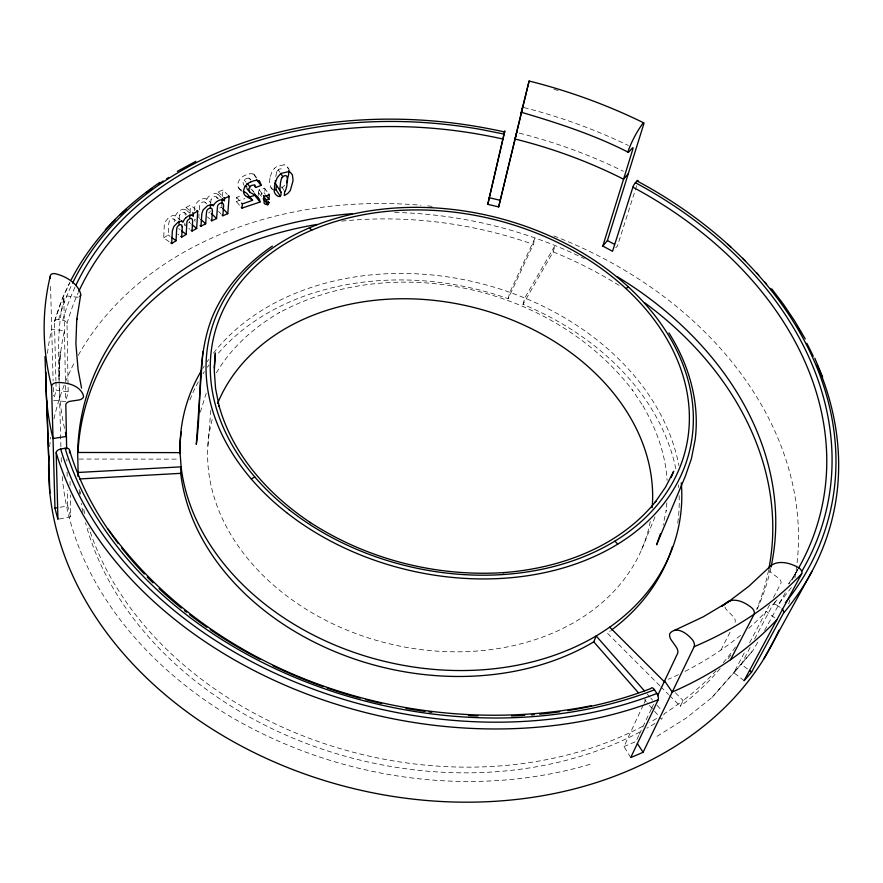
<?xml version="1.0" encoding="UTF-8"?>
<svg xmlns="http://www.w3.org/2000/svg" width="883" height="883" viewBox="0 0 883 883"><rect width="100%" height="100%" fill="white"/><g stroke="black" fill="none" stroke-linecap="round" stroke-linejoin="round"><path stroke-width="0.66" stroke-dasharray="4.42 3.31" d="M169.205 241.787L163.708 237.88L164.271 225.474L165.342 221.622L168.609 217.56L172.77 215.419L175.198 215.905L180.132 219.657M258.697 193.421C256.114 188.83 268.708 185.264 264.017 192.626L261.401 193.377L261.556 194.779M163.708 237.88L168.223 234.944L168.719 224.139A19.349 9.801 -53.9 0 1 168.863 222.958C168.598 219.944 174.415 216.313 174.47 220.982A30.121 15.795 -51.9 0 1 174.503 221.721M179.139 219.679L179.216 218.355A40.463 21.093 -52.4 0 1 179.304 217.306L179.635 215.507M185.651 225.805L184.735 225.055L184.845 223.09M190.077 213.267L185.927 209.878L186.059 207.494L190.507 205.088L195.474 209.271M190.849 223.576L189.503 222.45L189.569 221.368M190.066 212.726L190.507 205.088M199.304 209.768L199.514 206.854A19.095 10.662 -48.3 0 1 199.668 205.695C199.569 202.472 205.794 199.679 205.684 204.282M194.514 210.739C193.079 202.152 205.496 192.77 210.86 203.278M199.028 214.194L198.818 217.626L199.668 218.399M210.099 211.777L210.165 210.794M210.695 203.189L210.772 202.13A39.978 22.826 -46.7 0 1 210.882 201.092L211.258 199.315M221.203 197.505L218.024 194.315L218.2 191.931L222.935 189.966L227.207 194.381M221.997 207.648L221.776 205.11M222.439 196.49L222.935 189.966M210.827 410.187L207.803 446.953M666.853 502.78L666.19 511.036L666.279 510.054L663.1 525.153M239.492 205.231L236.28 201.556L236.633 197.351A387.162 295.86 13.4 0 1 242.439 195.298M275.794 176.611L275.904 175.849M200.342 412.129L206.39 392.648M78.278 297.03A4.404 2.947 12.9 0 1 76.457 297.096L68.146 296.114A4.393 2.925 13 0 0 63.863 298.575C57.483 325.628 58.168 353.63 59.084 381.213M270.375 176.479L271.964 171.821L274.481 168.355M508.166 298.708L509.833 292.317L534.999 237.969L533.299 244.359L508.166 298.708A252.582 194.735 13.4 0 0 217.196 354.513M523.001 304.392L524.734 298.024L554.988 245.518L553.188 251.887L523.001 304.392A252.582 194.735 13.4 0 1 676.411 471.754M636.643 185.761L617.449 245.927L615.815 247.715M54.702 320.86L62.516 298.156L69.614 283.134M641.61 549.612L655.098 516.687M630.727 757.537L623.972 746.532L643.497 704.535M644.071 703.298L646.941 697.129M638.795 735.451L635.948 741.466A371.522 285.628 13.4 0 1 623.972 746.532M639.369 734.237L642.261 728.133M642.835 726.908L651.246 709.137M651.698 708.188L653.508 704.369M175.32 215.982L176.357 214.127A6.7 3.576 -52.2 0 1 177.947 212.196L179.834 210.651A10.199 5.607 -52.7 0 1 181.081 209.922M669.59 695.517L680.296 706.257L683.133 700.528A352.935 272.472 13.4 0 0 715.992 670.837M721.014 649.987L730.164 631.93M744.071 680.672L733.828 672.736L745.086 651.367M749.601 642.802L769.788 604.502M773.431 597.57L780.859 583.486A4.636 2.87 42.4 0 0 778.519 578.144L771.444 572.879A4.647 2.881 42.6 0 1 769.479 570.672M750.131 647.515L741.201 664.369A371.522 285.628 13.4 0 1 733.828 672.736M754.59 639.082L772.437 605.363L777.515 598.928M797.989 569.193L791.102 581.996M785.285 592.736L764.446 630.76M206.666 199.359L207.792 197.604A6.611 3.852 -46.5 0 1 209.514 195.827L211.545 194.47M794.656 574.811L797.835 569.094M747.471 668.939L741.201 664.369L752.89 650.594L759.005 640.098M216.379 372.858C231.401 347.328 254.216 327.163 279.679 312.416L279.061 312.77C394.822 250.518 553.211 286.489 632.769 390.507L632.394 389.933L643.42 406.555L643.012 405.937C656.179 428.63 665.561 454.005 667.062 480.352M788.718 583.707L797.603 570.396M277.527 170.75L278.255 169.889A3.068 2.053 -33.7 0 1 281.247 168.863A3.046 2.031 -33.4 0 1 282.35 169.459L282.615 169.922M791.345 587.548L777.426 605.495A4.525 2.759 39.8 0 0 772.437 605.363A388.52 288.631 13.4 0 0 777.636 599.071M657.029 736.312L686.135 718.111L711.941 697.526L752.89 650.594M248.851 178.223A4.558 2.881 -39.6 0 0 244.194 180.044L243.013 182.936L243.973 185.275M711.941 697.526L737.581 668.586M284.79 185.32L281.567 187.924M184.735 225.055L185.331 224.735M188.609 222.935L189.503 222.45M194.249 219.944L195.463 219.315M208.509 212.98L209.757 212.406M219.701 208.046L221.611 207.251M589.976 764.358C472.107 798.927 341.533 779.788 235.297 719.424C146.71 668.288 70.53 580.606 62.108 475.22M59.205 519.038L70.64 516.754L70.276 495.032M60.077 507.261L67.726 505.959L67.428 490.264M79.095 459.061L178.3 459.127M283.973 164.812L276.942 166.49A8.157 5.453 -34.5 0 0 274.492 168.366M53.631 400.242L65.795 401.61M55.938 381.953L56.148 390.143L68.168 391.82A371.522 285.628 13.4 0 0 66.037 400.507M68.168 391.82L67.009 323.653A4.272 2.792 15.2 0 0 62.77 320.198L58.565 319.602A4.283 2.781 15.3 0 0 54.437 321.865L55.905 380.584M523.939 107.571C559.888 116.688 594.943 129.382 628.343 145.507M252.991 174.061L253.785 174.393A7.395 4.713 -39.1 0 1 254.447 174.878L255.728 177.847M272.56 189.205L270.441 186.854L269.712 182.218M185.927 209.878L183.653 209.227A8.664 4.735 -52.5 0 0 181.081 209.911M240.662 189.9C234.448 186.015 239.359 177.439 244.723 175.507A14.724 9.558 -41 0 1 249.425 173.984M218.024 194.315L215.618 193.421A8.543 5.088 -46.7 0 0 212.88 193.863A10.066 6.026 -46.9 0 0 211.545 194.47M777.426 605.495L780.197 607.449M168.223 234.944L170.176 236.379M774.844 617.901L766.168 611.356A389.226 288.741 13.4 0 1 748.552 628.486M173.907 219.039L175.849 220.507M177.869 234.216L178.83 234.955M178.697 228.52L180.099 229.635M252.141 190.165L252.825 190.75A15.033 9.492 -38.6 0 1 253.807 191.964M186.059 207.494L191.136 211.633M188.841 228.432L189.757 229.183M248.929 178.101A3.455 2.185 -39.5 0 1 249.58 178.377L250.342 179.9M184.657 212.704L186.666 214.448M194.381 220.485L195.264 221.247M205.121 202.284L206.81 203.841M207.582 216.909L209.668 218.863M675.407 692.813L683.133 700.528L673.972 707.217A352.935 272.472 13.4 0 1 664.402 713.619L661.632 719.325L647.162 702.791M218.2 191.931L222.582 196.313M659.855 685.76L607.294 633.089A252.582 194.735 13.4 0 0 610.484 630.793M660.826 686.742L668.619 694.546M218.498 211.379L220.871 213.774M216.633 197.019L218.388 198.863M647.118 693.939L649.844 697.051M650.76 698.089L652.581 700.153M657.129 705.34L660.771 709.479M236.633 197.351L240.573 201.843M644.447 699.7L646.257 701.764M238.498 187.77L241.843 191.622M244.205 180.044L245.949 182.108M249.58 178.377L250.783 179.845M254.238 174.702L256.898 178.035M252.825 190.75L254.138 192.417M270.938 187.792L272.361 189.624M259.061 189.668L262.549 194.271M258.741 192.902L261.589 196.666M261.401 193.377L262.019 194.216M264.47 188.112L267.229 191.898M264.017 192.626L265.231 194.304M278.255 169.889L279.79 172.163M281.754 186.843L283.984 190.253M289.878 170.629L286.18 165.562A8.079 5.464 -33.9 0 0 283.984 164.801M287.715 167.207L288.366 168.819M217.174 198.576L216.964 197.527A4.371 2.561 -44.9 0 0 214.271 196.71L213.995 196.788A3.267 1.943 -46.2 0 0 211.037 199.304M60.916 446.798L59.15 383.597M61.225 457.615L61.38 463.023M50.563 286.357L53.112 380.926M53.289 387.416L53.51 395.992M63.863 298.575L65.386 380.143M65.497 385.562L65.772 400.54M66.843 458.906L66.887 461.114M67.086 472.052L67.174 476.379M70.044 481.456L70.121 485.529M58.642 319.613A397.549 295.054 13.4 0 1 71.976 284.326M62.781 320.198A393.487 291.975 13.4 0 1 74.989 287.207M768.552 570.275A351.346 272.141 13.4 0 1 756.599 609.358M730.837 655.043A351.346 272.141 13.4 0 1 726.808 660.396M720.153 668.608A351.346 272.141 13.4 0 1 680.296 706.257M654.954 723.486A351.346 272.141 13.4 0 1 646.941 728.166M639.888 732.018A351.346 272.141 13.4 0 1 85.519 522.703M83.002 512.372A351.346 272.141 13.4 0 1 81.214 503.343M79.724 493.95A351.346 272.141 13.4 0 1 79.051 488.509M341.776 221.114A351.346 272.141 13.4 0 1 533.299 244.359M553.188 251.887A351.346 272.141 13.4 0 1 620.76 286.456M189.911 399.878A252.582 194.735 13.4 0 1 198.94 380.728M202.991 373.873A252.582 194.735 13.4 0 1 204.426 371.633M207.395 367.218A252.582 194.735 13.4 0 1 208.94 365.043M678.354 484.933A252.582 194.735 13.4 0 1 678.619 487.582M679.126 495.518A252.582 194.735 13.4 0 1 677.294 525.893M650.285 521.4A224.999 173.377 13.4 0 1 389.491 643.828A224.999 173.377 13.4 0 1 213.024 416.5M789.866 599.844A379.006 294.182 13.4 0 1 788.74 603.696M49.636 446.677A379.006 294.182 13.4 0 1 50.717 437.295M53.984 418.862A379.006 294.182 13.4 0 1 75.176 361.015M78.289 355.286A379.006 294.182 13.4 0 1 420.937 205.242M427.725 205.871A379.006 294.182 13.4 0 1 433.167 206.456M553.851 235.938A379.006 294.182 13.4 0 1 794.91 577.879M202.77 368.421A253.708 194.955 13.4 0 1 204.183 366.169M207.13 361.721A253.708 194.955 13.4 0 1 208.664 359.536M213.465 353.112A253.708 194.955 13.4 0 1 477.151 282.604A253.708 194.955 13.4 0 1 678.928 465.639M770.727 568.387A352.935 272.472 13.4 0 1 757.018 609.568M735.451 647.007A352.935 272.472 13.4 0 1 722.25 663.85M656.566 718.475A352.935 272.472 13.4 0 1 649.656 722.482M642.581 726.334A352.935 272.472 13.4 0 1 88.907 527.891M84.801 513.641A352.935 272.472 13.4 0 1 83.245 507.162M80.706 494.248A352.935 272.472 13.4 0 1 80.265 491.522M394.712 212.472A352.935 272.472 13.4 0 1 584.425 258.708M47.439 353.343A401.964 298.41 13.4 0 1 51.722 329.193L64.47 330.672A389.226 288.741 13.4 0 0 65.11 431.025M519.381 133.145A401.964 298.41 13.4 0 1 623.409 171.291M70.64 516.754A371.522 285.628 13.4 0 1 67.726 505.959M54.415 396.864A383.652 295.154 13.4 0 1 56.148 390.143M54.437 321.865A401.224 298.299 13.4 0 1 70.022 282.063M236.28 201.556A386.07 295.639 13.4 0 1 244.878 198.543M185.242 215.198A30.762 16.7 -49.9 0 0 185.242 214.679L184.977 213.189A4.426 2.384 -50.7 0 0 182.439 212.615L182.174 212.726A3.311 1.81 -52 0 0 179.426 215.518M250.706 188.83A50.64 32.461 -44 0 1 252.262 190.033M241.765 190.298A41.258 25.143 -36.8 0 1 240.794 189.768M249.459 173.841A11.015 7.196 -41.3 0 1 253.046 173.984M276.048 175.562A17.837 11.766 -34.3 0 1 277.251 170.75M269.657 182.24A43.587 28.124 -36.2 0 1 270.275 176.49M258.719 195.43A12.152 7.726 -36.7 0 1 258.763 193.41M797.79 569.524A388.52 288.631 13.4 0 1 788.751 583.983M67.009 323.653A388.52 288.631 13.4 0 1 78.256 292.615M740.495 635.352A389.226 288.741 13.4 0 1 684.557 671.588M678.431 674.623A389.226 288.741 13.4 0 1 668.42 679.259M553.862 89.238A415.65 300.22 13.4 0 1 559.094 90.817M724.932 606.93A4.735 2.671 55.1 0 0 726.908 610.186L733.111 616.433A4.735 2.66 54.8 0 1 735.053 622.294M59.536 364.701L59.018 378.056L60.176 351.82L59.536 364.701"/><path stroke-width="1.32" d="M274.503 188.995C272.207 193.995 282.163 201.291 280.993 192.306L275.452 183.476A31.501 20.552 -34.9 0 1 275.408 180.64M258.896 180.938A7.406 4.702 -39.2 0 1 259.757 181.556L260.949 184.238A18.477 11.744 -37.5 0 1 261.015 185.397L255.783 187.494L254.723 184.845L251.059 185.585L248.697 188.951L249.878 192.152A26.247 16.214 -38.9 0 0 250.64 192.737L254.768 195.022M352.008 213.708A352.935 272.472 13.4 0 0 77.649 452.471L78.123 472.471A352.935 272.472 13.4 0 0 78.444 476.533M176.468 232.472L176.622 229.9A19.989 10.011 -53.9 0 1 176.755 228.73C176.479 225.75 182.196 222.174 182.174 226.832M170.706 242.858L171.699 243.565L172.351 230.949L173.785 226.578L177.803 222.395L180.573 221.258L183.035 221.854L184.304 219.613A6.479 3.422 -52.2 0 1 185.905 217.792M176.468 232.704L176.059 240.695L171.699 243.565M178.918 224.083L179.072 221.114M180.75 236.412L181.699 237.141L182.163 228.576A31.093 16.148 -51.9 0 0 182.196 226.81M181.699 237.141L186.192 234.436L186.766 224.282A41.788 21.545 -52.4 0 1 186.854 223.233C186.004 219.966 192.56 215.717 192.593 220.695A31.744 17.064 -49.9 0 1 192.571 222.229L192.053 231.059L196.666 228.498L197.737 211.169L196.832 210.408M189.757 218.145L189.944 214.9M185.905 217.77L187.395 216.589A9.603 5.21 -52.6 0 1 188.62 215.882A8.234 4.448 -52.4 0 1 191.114 215.198L193.3 215.905L193.443 213.509L192.516 212.759M638.111 692.471L593.784 641.853A252.582 194.735 13.4 0 1 336.853 652.427A252.582 194.735 13.4 0 1 180.706 473.343L181.103 466.853L180.066 452.626A253.708 194.955 13.4 0 1 201.39 370.694M212.406 210.529C212.593 205.949 206.456 208.686 206.589 211.876A19.735 10.916 -48.3 0 0 206.423 213.035L205.684 223.796L200.971 226.214L201.832 213.642L203.123 209.889L207.56 205.75L210.772 204.779L213.388 205.629L214.779 203.509A6.391 3.709 -46.5 0 1 216.512 201.843L218.112 200.794A9.481 5.618 -46.8 0 1 219.426 200.209A8.124 4.801 -46.7 0 1 222.086 199.779L224.392 200.695L224.569 198.322L223.774 197.516M263.576 196.313L266.379 200.088L266.787 201.942L268.995 202.615L267.781 204.757L265.297 204.227L264.05 202.991L264.138 196.368L263.498 195.529M202.858 351.633L196.313 444.359C202.207 401.986 196.059 357.041 212.483 316.611L212.858 315.617C225.187 287.096 246.754 263.388 272.361 246.114M210.375 207.836L210.618 204.381M223.565 205.43C223.73 200.518 216.71 203.863 217.45 207.395A41.302 23.377 -46.7 0 0 217.339 208.443L216.589 218.565L211.754 220.816L212.362 212.273A30.662 17.483 -46.1 0 0 212.417 210.518M221.854 204.039L222.273 198.653M228.377 195.596L229.161 196.401L227.781 213.664L222.847 215.761L223.52 206.964A31.313 18.377 -44 0 0 223.576 205.419M214.183 367.957L215.364 352.979L214.282 370.573L215.562 388.564L219.26 406.787L219.028 405.772C232.726 454.944 268.719 494.888 310.54 522.67L310.099 522.394C367.03 559.292 435.948 576.941 503.608 572.603L503.144 572.637C560.175 568.431 619.071 546.919 655.859 501.323L655.175 502.14L665.583 487.085L673.718 471.224L671.135 477.537M257.428 196.821L258.09 197.417A15.342 9.625 -38.6 0 1 259.944 202.03L242.008 208.101L242.372 203.896L241.655 203.068M266.379 200.088L268.918 199.359L269.381 194.856L268.763 194.006M280.54 196.512L275.982 189.713L276.434 185.507M284.723 191.39L284.26 195.584L287.759 193.465L290.297 190.551L292.924 181.247A43.83 29.503 -30.3 0 0 292.979 179.392L292.405 174.834L290.22 172.196A7.781 5.232 -33.9 0 0 288.476 171.655L281.567 173.322A7.859 5.232 -34.5 0 0 279.635 174.757L277.008 178.101L275.176 183.234M521.18 112.914L529.105 81.015C568.641 90.916 607.173 104.911 643.762 122.869M529.105 81.048L525.186 97.329M286.622 187.097L287.394 181.103A38.951 25.982 -31.6 0 0 287.483 178.962L286.754 176.203A2.925 1.943 -33.5 0 0 285.772 175.684A2.925 1.943 -33.7 0 0 282.858 176.699L282.152 177.56M197.56 426.059L198.322 422.262M80.618 295.386L76.722 319.801L76.799 318.52L75.883 343.73L78.079 369.58L81.556 388.101M487.769 204.348L504.756 131.17L487.769 204.348A371.522 285.628 13.4 0 1 498.663 206.92L524.932 98.377M498.663 206.92L522.35 108.609C523.266 104.801 521.489 111.677 521.356 112.284C555.904 122.428 594.656 134.933 628.111 152.196M516.71 132.483L515.021 139.017A389.226 288.741 13.4 0 1 623.553 179.194L628.277 173.719M602.802 246.092L632.846 149.216A3.709 0.773 -63 0 0 632.107 148.267L629.027 151.777A3.731 0.784 -63.1 0 1 628.442 150.331A25.872 5.375 -63.1 0 1 642.669 123.708A3.742 0.784 -63.2 0 1 643.652 124.404L607.416 240.573L602.802 246.092A371.522 285.628 13.4 0 1 612.548 251.302L632.89 187.174A3.62 0.817 -61.4 0 1 635.407 182.715L637.085 180.938A3.62 0.806 -61.4 0 1 638.023 181.379M660.429 533.796L656.577 544.833L685.374 476.125L691.4 458.741L695.131 439.855C699.943 402.714 689.093 365.01 669.347 333.619L668.939 332.913M593.784 641.853L596.157 635.937L644.391 690.837M657.614 695.683L677.636 653.354A4.823 2.318 66.3 0 0 676.235 647.051L671.223 639.954A4.823 2.329 66.5 0 1 670.054 633.288A34.117 16.468 65.9 0 1 692.316 639.645A4.923 2.406 66.1 0 1 694.204 646.654L643.111 752.25A383.652 295.154 13.4 0 1 630.727 757.537L658.177 699.789A4.768 2.141 68 0 0 656.908 693.574L654.502 689.8A393.454 291.953 13.4 0 1 65.11 448.244M286.556 182.737L288.664 174.381A43.907 29.757 -30.1 0 0 288.719 173.013L288.686 170.629M730.517 659.744L754.148 614.182A4.823 2.748 54.5 0 0 751.61 607.703A33.466 18.819 54.4 0 0 725.219 603.939L721.521 606.367L730.064 600.804L703.232 616.831L674.182 630.495M728.85 601.455L748.95 586.18L769.38 567.129A32.726 20.254 41.9 0 1 798.729 567.791A4.724 2.958 41.9 0 1 801.731 573.663L744.071 680.672A383.652 295.154 13.4 0 0 751.643 671.985L783.464 613.199A401.224 298.299 13.4 0 0 817.228 365.032M763.828 658.895L812.095 571.135M105.298 229.779C121.401 211.799 139.856 196.037 159.757 182.417M681.279 482.813A253.708 194.955 13.4 0 1 609.723 627.173L603.067 631.654A253.708 194.955 13.4 0 1 342.416 648.111A253.708 194.955 13.4 0 1 181.103 466.853L78.123 472.471L78.168 476.401M193.443 213.509L197.737 211.169M177.373 171.346L195.849 161.302M250.342 182.119C245.055 184.117 240.353 192.527 246.324 196.479M251.213 478.884L254.845 477.03M625.837 288.476L628.553 287.096M224.569 198.322L229.161 196.401M242.372 203.896L252.538 200.342L247.108 193.719A12.66 7.903 -39.2 0 0 245.43 192.483L243.311 191.324M264.138 196.368L269.381 194.856M591.444 705.683C415.341 741.08 214.966 677.25 108.046 528.972M118.311 543.641A388.52 288.631 13.4 0 1 69.525 450.22A4.547 2.737 -16.1 0 0 65.033 448.255L60.574 449.083A4.558 2.737 -15.9 0 0 56.192 452.714L57.936 519.303A383.652 295.154 13.4 0 1 54.978 508.122L57.527 507.692M275.982 189.713L274.127 189.679M79.558 478.95L180.706 473.343M77.649 452.471L180.066 452.626M504.149 134.128L480.915 129.459A393.487 291.975 13.4 0 0 76.137 284.767M246.887 187.075L246.247 186.732M247.704 197.317L250.96 199.039A12.594 7.804 -39.2 0 1 252.56 200.32M245.617 186.379L245.032 186.037M749.557 670.462L751.643 671.985M171.644 237.461L176.059 240.695M280.993 192.306L280.066 190.287A30.927 20.044 -34.9 0 1 280.01 187.682L280.54 182.649A37.903 24.569 -35.1 0 1 280.904 180.717A12.152 7.98 -34.1 0 1 282.041 177.549M181.589 220.75L183.035 221.854M181.501 230.739L186.192 234.436M191.92 214.768L193.3 215.905M191.136 230.308L192.053 231.059M192.185 224.712L196.666 228.498M200.088 225.452L200.971 226.214M200.96 219.547L205.684 223.796M212.119 204.459L213.388 205.629M210.927 220.033L211.754 220.816M211.291 213.443L216.589 218.565M609.723 627.173L664.778 682.195M222.792 199.094L224.392 200.695M222.063 214.966L222.847 215.761M309.436 227.847L311.71 230.176M614.877 541.124L617.791 544.116M222.77 208.454L227.781 213.664M241.291 207.273L242.008 208.101M246.997 183.344L249.801 186.644M246.876 188.664L249.668 191.975M254.768 186.236L255.783 187.494M256.445 179.536L261.037 185.397M254.536 193.686A15.033 9.492 -38.6 0 1 254.779 195.353L259.988 202.008M771.731 288.884L782.978 303.631L794.722 321.015L805.23 338.929M263.178 198.763L263.807 199.602M266.158 195.573L268.918 199.359M263.487 198.863L267.781 204.757M268.377 201.766L268.995 202.615M664.59 680.936L672.25 692.018A401.964 298.41 13.4 0 0 777.018 619.535M280.562 173.3L282.869 176.71M637.383 743.629L643.111 752.25M814.799 358.167L822.636 377.03M48.775 459.866L45 356.566M46.722 400.937L49.878 492.957M79.9 296.324A4.404 2.947 12.9 0 0 80.706 294.116A30.927 20.574 13.6 0 0 55.353 273.73A4.47 3.002 13.8 0 0 50.287 276.136L50.353 278.421M50.287 276.136A415.65 300.22 13.4 0 0 51.567 386.346L54.978 508.122M66.655 448.873L65.828 404.878A4.625 2.892 -13.6 0 1 70.331 401.257L79.04 399.955A4.625 2.903 -13.8 0 0 83.477 395.849A32.605 20.397 -13 0 0 56.898 382.571A4.702 2.98 -13 0 0 51.567 386.346M69.525 450.22L69.569 452.935M656.853 693.475A397.571 295.088 13.4 0 1 60.662 449.072M654.502 689.8A4.757 2.13 68.1 0 0 650.959 688.475A388.52 288.631 13.4 0 1 567.736 710.616M637.051 180.971A397.549 295.054 13.4 0 1 785.384 602.769M635.396 182.726A393.498 291.986 13.4 0 1 802.084 570.86M72.538 283.156A397.549 295.054 13.4 0 1 504.601 131.986M77.969 452.438A351.346 272.141 13.4 0 1 317.008 224.459M644.678 302.77A351.346 272.141 13.4 0 1 769.082 567.581M672.405 546.654A252.582 194.735 13.4 0 1 611.533 630.009M179.624 453.63A252.582 194.735 13.4 0 1 181.324 431.997M217.56 403.531A224.999 173.377 13.4 0 1 470.76 306.732A224.999 173.377 13.4 0 1 652.151 507.791M778.905 630.263A379.006 294.182 13.4 0 1 355.264 788.983A379.006 294.182 13.4 0 1 48.94 456.169M617.184 276.666A352.935 272.472 13.4 0 1 771.025 567.041M489.149 197.726A383.652 295.154 13.4 0 1 500.352 200.364M607.416 240.573A383.652 295.154 13.4 0 1 614.126 244.116M658.177 699.789A401.224 298.299 13.4 0 1 56.192 452.714M71.236 279.69A401.224 298.299 13.4 0 1 115.474 219.613M120.298 214.878A401.224 298.299 13.4 0 1 126.258 209.337M146.269 192.858A401.224 298.299 13.4 0 1 151.81 188.785M158.598 184.05A401.224 298.299 13.4 0 1 163.212 180.982M166.578 178.819A401.224 298.299 13.4 0 1 168.808 177.428M727.713 244.216A401.224 298.299 13.4 0 1 730.782 246.986M742.724 258.322A401.224 298.299 13.4 0 1 745.627 261.225M756.886 273.057A401.224 298.299 13.4 0 1 758.696 275.066M764.932 282.185A401.224 298.299 13.4 0 1 766.676 284.238M770.108 288.377A401.224 298.299 13.4 0 1 771.797 290.463M797.746 327.35A401.224 298.299 13.4 0 1 801.091 332.99M806.786 343.266A401.224 298.299 13.4 0 1 813.298 356.302M782.084 608.928A4.536 2.77 39.7 0 1 783.464 613.199M45.96 372.339A401.964 298.41 13.4 0 0 53.024 438.531L66.424 436.434A389.226 288.741 13.4 0 1 65.43 432.383M248.587 197.306A386.07 295.639 13.4 0 1 254.823 195.331M247.858 197.141A40.618 24.592 -36.8 0 1 246.445 196.357M250.375 182.251A11.954 7.704 -41.1 0 1 259.006 180.772M254.977 194.779A50.11 31.854 -43.9 0 1 257.538 196.721M274.447 189.017A45.066 28.885 -36.3 0 1 275.088 183.256M286.379 187.174A10.254 6.733 -32.8 0 1 284.878 191.412M632.89 187.174A388.52 288.631 13.4 0 1 798.431 568.387M78.819 291.368A388.52 288.631 13.4 0 1 503.056 139.061M559.778 711.797A388.52 288.631 13.4 0 1 539.601 714.159M534.149 714.645A388.52 288.631 13.4 0 1 531.423 714.855M524.734 715.329A388.52 288.631 13.4 0 1 511.489 715.97M477.946 715.97A388.52 288.631 13.4 0 1 468.465 715.561M431.765 712.283A388.52 288.631 13.4 0 1 429.05 711.941M424.966 711.389A388.52 288.631 13.4 0 1 405.948 708.376M381.622 703.464A388.52 288.631 13.4 0 1 365.529 699.546M360.198 698.133A388.52 288.631 13.4 0 1 327.306 688.012M323.421 686.665A388.52 288.631 13.4 0 1 273.123 665.826M259.889 659.237A388.52 288.631 13.4 0 1 210.198 629.612M206.876 627.327A388.52 288.631 13.4 0 1 189.679 614.7M186.556 612.261A388.52 288.631 13.4 0 1 184.492 610.628M181.379 608.133A388.52 288.631 13.4 0 1 159.028 588.597M153.035 582.835A388.52 288.631 13.4 0 1 147.207 576.996M144.359 574.049A388.52 288.631 13.4 0 1 121.556 547.824M801.731 573.663A415.65 300.22 13.4 0 1 694.204 646.654M768.905 569.071A4.647 2.881 42.6 0 1 769.38 567.129M724.888 604.48A4.735 2.671 55.1 0 1 725.219 603.939M286.655 512.648A246.71 181.732 13.4 0 0 688.034 456.588A246.71 181.732 13.4 0 0 374.392 210.176A246.71 181.732 13.4 0 0 286.655 512.648M289.249 509.811A242.56 178.642 13.4 0 0 684.071 455.22A242.56 178.642 13.4 0 0 376.169 212.66A242.56 178.642 13.4 0 0 289.249 509.811"/></g></svg>
